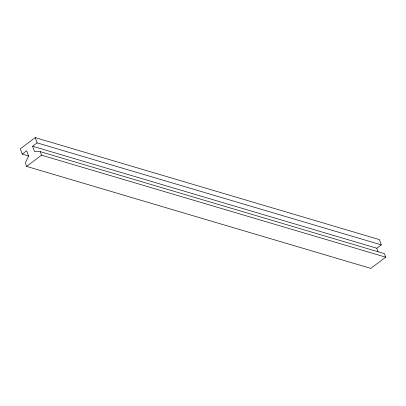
<?xml version="1.0" encoding="UTF-8"?>
<svg xmlns="http://www.w3.org/2000/svg" width="406" height="406" viewBox="0 0 406 406"><rect width="100%" height="100%" fill="white"/><g stroke="black" fill="none" stroke-linecap="round" stroke-linejoin="round"><path stroke-width="0.61" d="M22.198 154.102L26.664 150.733L28.562 156.005L25.36 162.887L26.623 166.399L370.805 268.396L385.7 257.165L384.436 253.654L40.255 151.656L34.52 151.514L32.622 146.241L376.804 248.239L381.275 244.869L379.377 239.601L35.195 137.604L20.3 148.835L22.198 154.102L28.887 156.087M32.622 146.241L37.093 142.871L381.275 244.869M26.623 166.399L41.519 155.168L385.7 257.165M376.804 248.239L378.067 251.75M35.195 137.604L37.093 142.871M40.255 151.656L41.519 155.168"/></g></svg>
